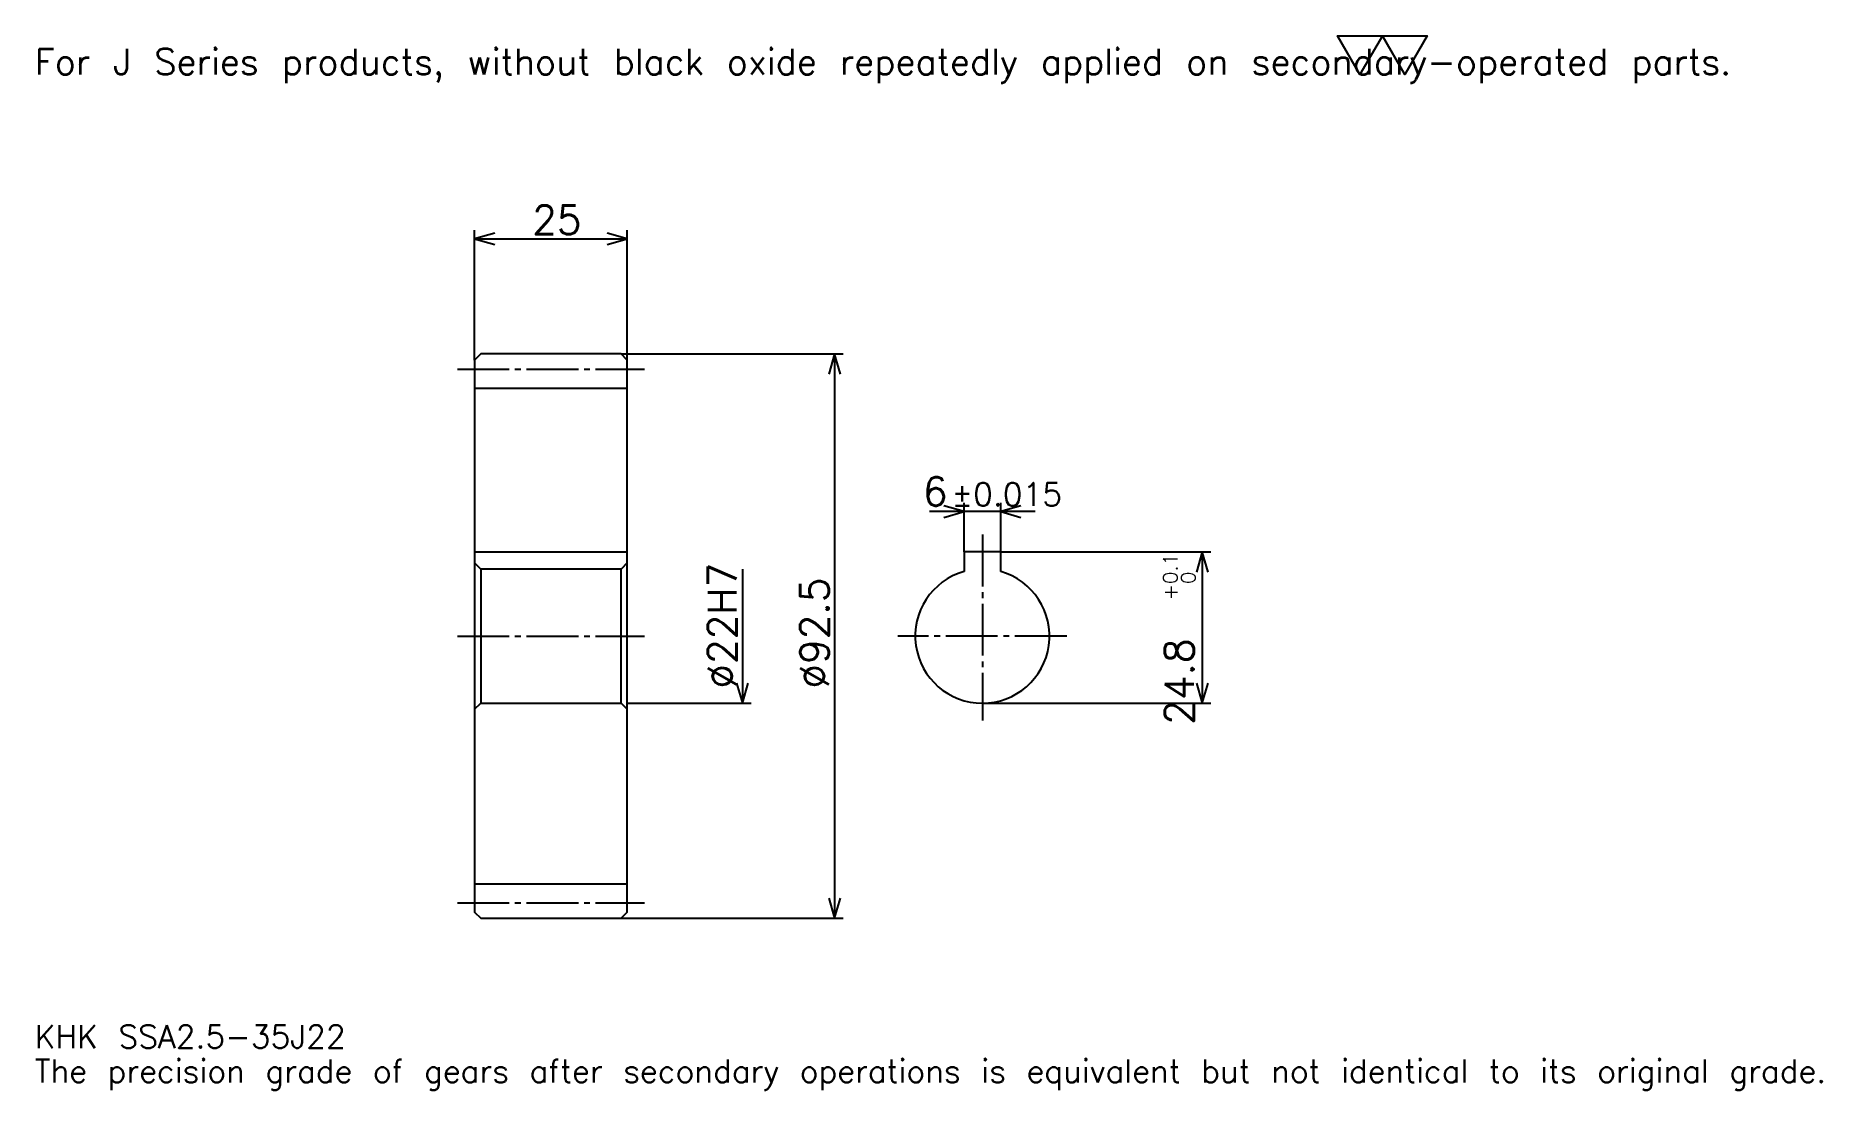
# Model space of a CAD drawing. Extents: x 10 to 302, y 3 to 176.
import ezdxf

# ---------------------------------------------------------------- set-up
doc = ezdxf.new("R2010")
doc.units = 0
doc.linetypes.add('DASHDOT', pattern=[11.33152, 8.498641, -0.944293, 0.944293, -0.944293])
doc.layers.get('0').update_dxf_attribs({"linetype": 'CONTINUOUS'})
doc.layers.add('DASHDOT', color=6, linetype='DASHDOT')
doc.styles.add('KANJI', font='TXT', dxfattribs={"bigfont": 'BIGFONT'})

msp = doc.modelspace()

# ---------------------------------------------------------------- linework, layer by layer
at = {"color": 5}
for p, q in [((81.539413, 124.174591), (81.539413, 144.476898)), ((106.539413, 124.174591), (106.539413, 144.476898)), ((81.539413, 143.060455), (106.539413, 143.060455)), ((81.539413, 123.174591), (81.539413, 124.174591)), ((105.539413, 124.174591), (106.539413, 124.174591)), ((106.539413, 124.174591), (141.950409, 124.174591)), ((106.539413, 123.174591), (106.539413, 124.174591)), ((140.533981, 124.174591), (140.533981, 31.674591)), ((161.754089, 91.724594), (161.754089, 99.751083)), ((167.754089, 91.724594), (167.754089, 99.751083)), ((173.419861, 98.334648), (156.088318, 98.334648)), ((167.754089, 91.724594), (202.220795, 91.724594)), ((200.804352, 91.724594), (200.804352, 66.924591)), ((125.425285, 88.924591), (125.425285, 66.924591)), ((106.539413, 66.924591), (126.841721, 66.924591)), ((164.754089, 66.924591), (202.220795, 66.924591)), ((105.539413, 31.674591), (106.539413, 31.674591)), ((106.539413, 31.674591), (141.950409, 31.674591))]:
    msp.add_line(p, q, dxfattribs=at)
at = {"color": 4}
for p, q in [((81.539413, 118.549591), (106.539413, 118.549591)), ((81.539413, 91.724594), (106.539413, 91.724594)), ((106.539413, 89.924591), (105.539413, 88.924591)), ((81.539413, 65.924591), (82.539413, 66.924591)), ((106.539413, 65.924591), (105.539413, 66.924591)), ((81.539413, 37.299591), (106.539413, 37.299591))]:
    msp.add_line(p, q, dxfattribs=at)
at = {"color": 7}
msp.add_lwpolyline([(226.630432, 169.972824), (222.947693, 176.356247), (237.678665, 176.356247), (233.995926, 169.972824), (230.313171, 176.356247), (226.630432, 169.972824)], dxfattribs=at)
at = {"color": 5}
for points in [[(84.844444, 144.004761), (81.539413, 143.060455), (84.844444, 142.11618)], [(103.23439, 142.11618), (106.539413, 143.060455), (103.23439, 144.004761)], [(141.478271, 120.869568), (140.533981, 124.174591), (139.589691, 120.869568)], [(158.449066, 97.39035), (161.754089, 98.334648), (158.449066, 99.278938)], [(171.059113, 99.278938), (167.754089, 98.334648), (171.059113, 97.39035)], [(201.748657, 88.419563), (200.804352, 91.724594), (199.860077, 88.419563)], [(124.480988, 70.229614), (125.425285, 66.924591), (126.369583, 70.229614)], [(199.860077, 70.229622), (200.804352, 66.924591), (201.748657, 70.229622)], [(139.589691, 34.979618), (140.533981, 31.674591), (141.478271, 34.979618)]]:
    msp.add_lwpolyline(points, dxfattribs=at)
at = {"color": 4}
for points in [[(81.539413, 65.924591), (81.539413, 32.674591), (82.539413, 31.674591), (105.539413, 31.674591), (106.539413, 32.674591), (106.539413, 123.174591), (105.539413, 124.174591), (82.539413, 124.174591), (81.539413, 123.174591), (81.539413, 65.924591)], [(167.754089, 88.507599), (167.754089, 91.724594), (161.754089, 91.724594), (161.754089, 88.507599)], [(81.539413, 89.924591), (82.539413, 88.924591), (82.539413, 66.924591), (105.539413, 66.924591), (105.539413, 88.924591), (82.539413, 88.924591)]]:
    msp.add_lwpolyline(points, dxfattribs=at)
msp.add_arc((164.754089, 77.924591), 11, 105.82662089, 74.17337911, dxfattribs=at)
at = {"layer": 'DASHDOT', "color": 7}
for p, q in [((78.706535, 121.674591), (109.372292, 121.674591)), ((164.754089, 94.557472), (164.754089, 64.091713)), ((78.706535, 77.924591), (109.372292, 77.924591)), ((178.586975, 77.924591), (150.921204, 77.924591)), ((78.706535, 34.174591), (109.372292, 34.174591))]:
    msp.add_line(p, q, dxfattribs=at)

# ---------------------------------------------------------------- texts
at = {"color": 7, "style": 'KANJI'}
for s, height, p in [('For J Series products, without black oxide repeatedly applied on secondary-operated parts.', 4.249321, (9.442935, 169.972824)), ('25', 4.721467, (90.970459, 143.815887)), ('6', 4.721467, (155.008057, 99.278938)), ('%%p0.015', 3.777174, (159.681717, 99.278938)), ('KHK SSA2.5-35J22', 3.777174, (9.442935, 10.387228)), ('The precision grade of gears after secondary operations is equivalent but not identical to its original grade.', 3.777174, (9.442935, 4.721467))]:
    msp.add_text(s, height=height, dxfattribs=at).set_placement(p)
for s, height, p in [('%%c22H7', 4.721467, (124.480988, 69.307915)), ('0.1', 2.360734, (196.743896, 86.462395)), ('0', 2.360734, (199.671204, 86.462395)), ('%%c92.5', 4.721467, (139.589691, 69.307915)), ('+', 2.360734, (196.743896, 83.818375)), ('24.8', 4.721467, (199.387909, 63.381996))]:
    msp.add_text(s, height=height, rotation=90, dxfattribs=at).set_placement(p)

doc.saveas('drawing.dxf')
